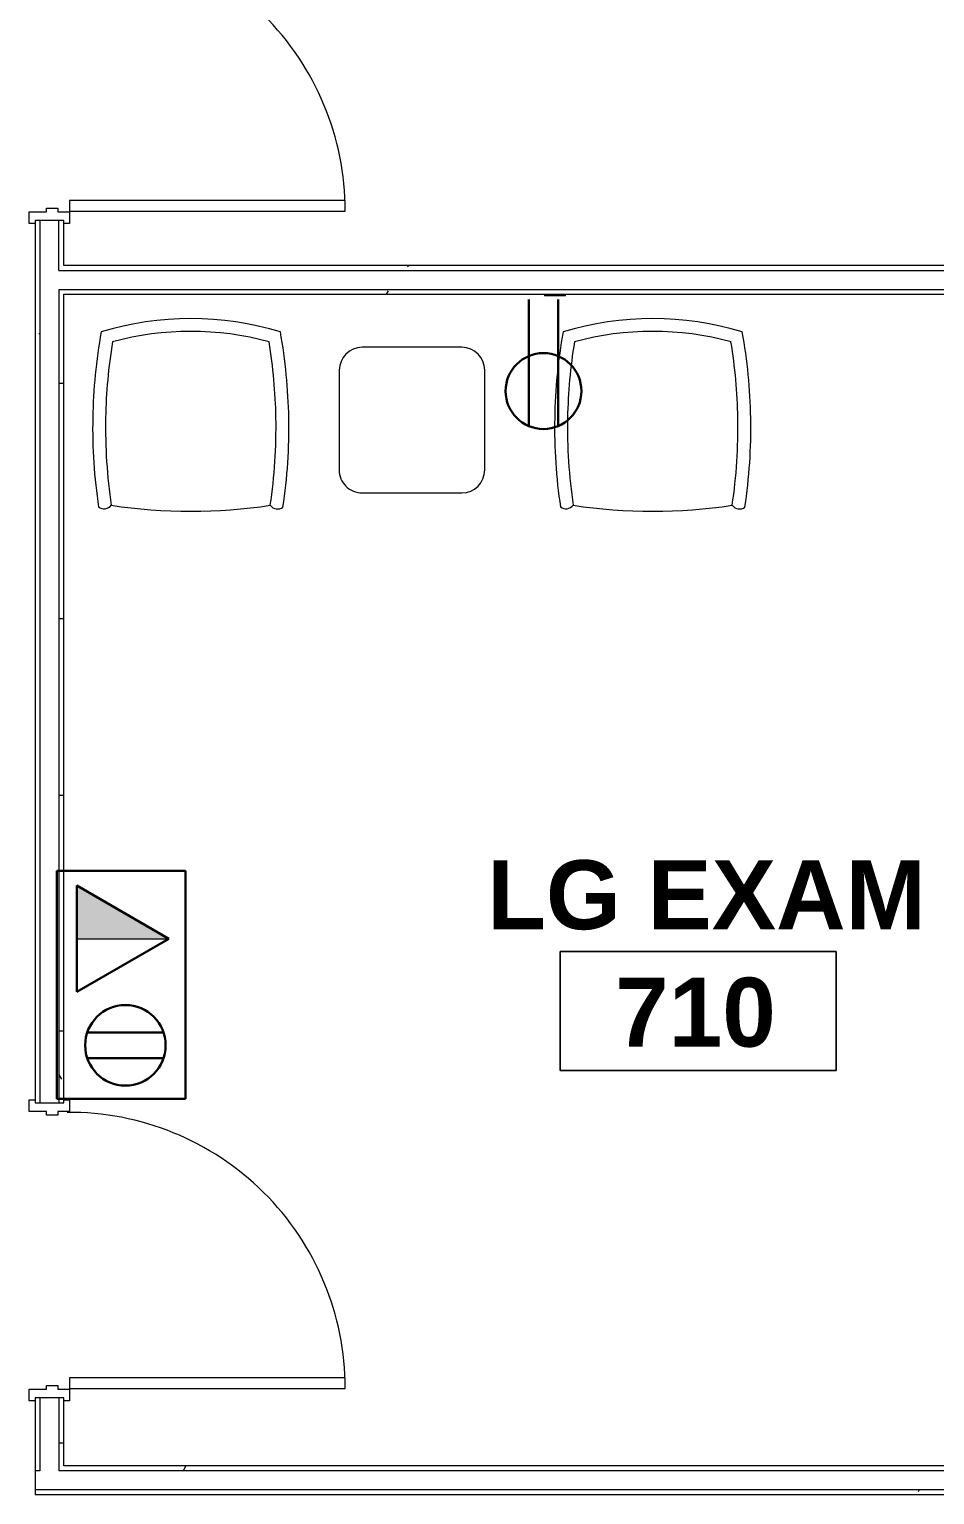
# Model space of a CAD drawing. Header units: inches. Extents: x 1076 to 2563, y 349 to 2134.
# Drawn here: x 2039.5 to 2157.7, y 945.6 to 1136.7 of the extents above; entities that cross this region are included whole.
import ezdxf

# ---------------------------------------------------------------- set-up
doc = ezdxf.new("R2010")
doc.units = ezdxf.units.IN
doc.header["$MEASUREMENT"] = 0
for name, color, linetype, lineweight in [('A-ANNO-NOTE', 131, 'Continuous', 30), ('A-AREA-IDEN', 2, 'Continuous', 9), ('A-DOOR', 31, 'Continuous', 13), ('A-WALL', 113, 'Continuous', 13), ('A-WALL-PATT', 111, 'Continuous', 13), ('E-ELEC-FIXT', 91, 'Continuous', 9), ('I-FURN', 30, 'Continuous', 9), ('I-WALL', 2, 'Continuous', 13)]:
    doc.layers.add(name, color=color, linetype=linetype, lineweight=lineweight)
doc.styles.add('Swis721 Lt BT_B', font='', dxfattribs={"height": 9})
doc.styles.get('Swis721 Lt BT_B').set_extended_font_data('Swis721 Lt BT', bold=True)
pattern_1 = [(0, (0, 0), (30.72, 7.68), [1.267, -21.773, 1.267, -21.773, -122.88]), (0, (0, 0), (30.72, 7.68), [-46.08, 1.267, -44.813, 1.267, -21.773, -53.76]), (0, (0, 0), (30.72, 7.68), [-115.2, 1.267, -14.093, 1.267, -37.133]), (120, (11.52, 3.84), (-22.011075, 22.7643), [1.267, -21.773, 1.267, -21.773, -122.88]), (120, (11.52, 3.84), (-22.011075, 22.7643), [-46.08, 1.267, -44.813, 1.267, -21.773, -53.76]), (120, (11.52, 3.84), (-22.011075, 22.7643), [-115.2, 1.267, -14.093, 1.267, -37.133]), (240, (15.36, 19.2), (-8.708925, -30.4443), [1.267, -21.773, 1.267, -21.773, -122.88]), (240, (15.36, 19.2), (-8.708925, -30.4443), [-46.08, 1.267, -44.813, 1.267, -21.773, -53.76]), (240, (15.36, 19.2), (-8.708925, -30.4443), [-115.2, 1.267, -14.093, 1.267, -37.133])]

# ---------------------------------------------------------------- blocks, each defined once
blk = doc.blocks.new('Door - Single - Solid Door-V12-Level XX  POWER _ SIGNAL')
at = {"layer": 'A-DOOR', "lineweight": 9}
for p, q in [((-15.63, 2.54), (-14.13, 2.54)), ((-15.63, 1.79), (-15.63, 2.54)), ((-14.13, 2.54), (-14.13, 0.29)), ((22.12, 2.54), (23.62, 2.54)), ((22.12, 0.29), (22.12, 2.54)), ((23.62, 2.54), (23.62, 1.79)), ((-14.13, 0.29), (-13.63, 0.29)), ((-13.63, 0.29), (-13.63, -1.21)), ((21.62, 0.29), (22.12, 0.29)), ((21.62, -1.21), (21.62, 0.29)), ((-14.13, -1.21), (-14.13, -2.71)), ((-13.63, -1.21), (-14.13, -1.21)), ((22.12, -1.21), (21.62, -1.21)), ((22.12, -2.71), (22.12, -1.21)), ((-15.63, -2.71), (-15.63, -1.96)), ((-14.13, -2.71), (-15.63, -2.71)), ((23.62, -2.71), (22.12, -2.71)), ((23.62, -1.96), (23.62, -2.71))]:
    blk.add_line(p, q, dxfattribs=at)
at = {"layer": 'A-DOOR'}
for p, q in [((-12.63, -2.71), (-14.01, -2.71)), ((-14.01, -2.71), (-14.01, -38.71)), ((-12.63, -38.71), (-12.63, -2.71)), ((-14.01, -38.71), (-12.63, -38.71))]:
    blk.add_line(p, q, dxfattribs=at)
at = {"layer": 'A-DOOR', "lineweight": 9}
blk.add_arc((-14.01, -2.71), 36, 270, 0.5, dxfattribs=at)
blk = doc.blocks.new('PS - Power Device _Wall Base_ - Duplex-V67-Level XX  POWER _ SIGNAL')
at = {"layer": 'E-ELEC-FIXT'}
for p, q in [((2239.39, 885.76), (2242.14, 885.76)), ((2239.39, 885.76), (2239.39, 885.58)), ((2242.14, 885.58), (2242.14, 885.76))]:
    blk.add_line(p, q, dxfattribs=at)
blk = doc.blocks.new('F-Chairs - Side 05-7197658-Level XX  POWER _ SIGNAL')
at = {"layer": 'I-FURN'}
for centre, radius, start, end in [((0, -44.54), 69.68, 81.4321, 98.5679), ((57.8, 14.21), 70.61, 171.5308, 180.996), ((-11.33, 23.66), 1.18, 36.4314, 126.6303), ((57.8, 14.21), 68.93, 171.5308, 181.0506), ((11.32, 23.64), 1.18, 52.4725, 142.685), ((-57.8, 14.21), 68.93, 358.9494, 8.4692), ((-57.8, 14.21), 70.61, 359.004, 8.4692), ((57.8, 14.21), 70.61, 180.996, 190.1756), ((57.8, 14.21), 68.93, 181.0506, 189.3144), ((-57.8, 14.21), 68.93, 350.6856, 358.9494), ((-57.8, 14.21), 70.61, 349.8244, 359.004), ((0, 40.33), 38.66, 254.6661, 285.3339), ((0, 40.33), 40.33, 253.1446, 286.8554)]:
    blk.add_arc(centre, radius, start, end, dxfattribs=at)
blk = doc.blocks.new('Bernhardt_Design-Table-Occasional-Accent-_A19-A42_ - A19-6982465-Level XX  POWER _ SIGNAL')
at = {"layer": 'I-FURN'}
for p, q in [((6.5, 9.5), (-6.51, 9.5)), ((-9.5, 6.51), (-9.5, -6.5)), ((9.5, -6.5), (9.5, 6.5)), ((-6.5, -9.5), (6.5, -9.5))]:
    blk.add_line(p, q, dxfattribs=at)
for centre, radius, start, end in [((-6.51, 6.51), 2.99, 90, 180), ((6.5, 6.5), 3, 360, 90), ((-6.5, -6.5), 3, 180, 270), ((6.5, -6.5), 3, 270, 360)]:
    blk.add_arc(centre, radius, start, end, dxfattribs=at)
blk = doc.blocks.new('Door - Single - Solid Door-7162407-Level XX  POWER _ SIGNAL')
at = {"layer": 'A-DOOR', "lineweight": 9}
for p, q in [((-15.63, 2.54), (-14.13, 2.54)), ((-15.63, 1.79), (-15.63, 2.54)), ((-14.13, 2.54), (-14.13, 0.29)), ((22.12, 2.54), (23.62, 2.54)), ((22.12, 0.29), (22.12, 2.54)), ((23.62, 2.54), (23.62, 1.79)), ((-14.13, 0.29), (-13.63, 0.29)), ((-13.63, 0.29), (-13.63, -1.21)), ((21.62, 0.29), (22.12, 0.29)), ((21.62, -1.21), (21.62, 0.29)), ((-14.13, -1.21), (-14.13, -2.71)), ((-13.63, -1.21), (-14.13, -1.21)), ((22.12, -1.21), (21.62, -1.21)), ((22.12, -2.71), (22.12, -1.21)), ((-15.63, -2.71), (-15.63, -1.96)), ((-14.13, -2.71), (-15.63, -2.71)), ((23.62, -2.71), (22.12, -2.71)), ((23.62, -1.96), (23.62, -2.71))]:
    blk.add_line(p, q, dxfattribs=at)
at = {"layer": 'A-DOOR'}
for p, q in [((-12.63, -2.71), (-14.01, -2.71)), ((-14.01, -2.71), (-14.01, -38.71)), ((-12.63, -38.71), (-12.63, -2.71)), ((-14.01, -38.71), (-12.63, -38.71))]:
    blk.add_line(p, q, dxfattribs=at)
at = {"layer": 'A-DOOR', "lineweight": 9}
blk.add_arc((-14.01, -2.71), 36, 270, 0.5, dxfattribs=at)
blk = doc.blocks.new('Room Tag - Room Name and Number-3379422-Level XX  POWER _ SIGNAL')
at = {"layer": 'A-AREA-IDEN'}
for p, q in [((-0.1881, -0.1636), (-0.1881, -0.0018)), ((-0.1881, -0.0018), (0.1869, -0.0018)), ((0.1869, -0.0018), (-0.1881, -0.0018)), ((-0.1881, -0.0018), (-0.1881, -0.1636)), ((0.1869, -0.0018), (0.1869, -0.1636)), ((0.1869, -0.1636), (0.1869, -0.0018)), ((0.1869, -0.1636), (-0.1881, -0.1636)), ((-0.1881, -0.1636), (0.1869, -0.1636))]:
    blk.add_line(p, q, dxfattribs=at)

msp = doc.modelspace()

# ---------------------------------------------------------------- hatches: boundary and pattern name
at = {"layer": 'A-ANNO-NOTE', "lineweight": 9}
msp.add_hatch(color=256, dxfattribs=at).paths.add_polyline_path([(2057.72, 1018.11), (2045.72, 1025.04), (2045.72, 1018.11), (2056.44, 1018.11)], flags=0)
at = {"layer": 'A-WALL-PATT', "lineweight": 9}
h = msp.add_hatch(dxfattribs=at)
h.set_pattern_fill('FP_1', color=256, style=0, pattern_type=2)
h.set_pattern_definition(pattern_1)
h.paths.add_polyline_path([(2043.39, 1105.29), (2044.02, 1105.29), (2044.02, 1111.79), (2043.39, 1111.79), (2043.39, 1105.92)], flags=0)
h.paths.add_polyline_path([(2043.39, 1150.29), (2044.02, 1150.29), (2044.02, 1247.04), (2043.39, 1247.04), (2043.39, 1171.03)], flags=0)
h = msp.add_hatch(dxfattribs=at)
h.set_pattern_fill('FP_1', color=256, style=0, pattern_type=2)
h.set_pattern_definition(pattern_1)
h.paths.add_polyline_path([(2178.94, 1105.29), (2217.2, 1105.29), (2217.2, 1105.92), (2044.02, 1105.92), (2044.02, 1105.29), (2154.44, 1105.29)], flags=0)
h = msp.add_hatch(dxfattribs=at)
h.set_pattern_fill('FP_1', color=256, style=0, pattern_type=2)
h.set_pattern_definition(pattern_1)
h.paths.add_polyline_path([(2040.27, 949.33), (2040.89, 949.33), (2040.89, 958.2), (2040.27, 958.2)], flags=0)
h.paths.add_polyline_path([(2040.89, 996.7), (2040.89, 1102.17), (2040.27, 1102.17), (2040.27, 996.7)], flags=0)
h = msp.add_hatch(dxfattribs=at)
h.set_pattern_fill('FP_1', color=256, style=0, pattern_type=2)
h.set_pattern_definition(pattern_1)
h.paths.add_polyline_path([(2191.19, 1102.17), (2202.89, 1102.17), (2203.52, 1102.79), (2180.39, 1102.79), (2180.39, 1102.17), (2190.89, 1102.17)], flags=0)
h.paths.add_polyline_path([(2044.02, 1102.17), (2179.64, 1102.17), (2179.64, 1102.79), (2043.39, 1102.79), (2043.39, 1102.17)], flags=0)
h.paths.add_polyline_path([(2206.64, 1102.17), (2217.2, 1102.17), (2217.2, 1102.79), (2206.02, 1102.79), (2206.02, 1102.17)], flags=0)
h = msp.add_hatch(dxfattribs=at)
h.set_pattern_fill('FP_1', color=256, style=0, pattern_type=2)
h.set_pattern_definition(pattern_1)
h.paths.add_polyline_path([(2043.39, 949.33), (2044.02, 949.33), (2044.02, 958.2), (2043.39, 958.2)], flags=0)
h.paths.add_polyline_path([(2044.02, 996.7), (2044.02, 1102.17), (2043.39, 1102.17), (2043.39, 996.7)], flags=0)
h = msp.add_hatch(dxfattribs=at)
h.set_pattern_fill('FP_1', color=256, style=0, pattern_type=2)
h.set_pattern_definition(pattern_1)
h.paths.add_polyline_path([(2423.95, 948.7), (2540.2, 948.7), (2540.2, 949.33), (2418.14, 949.33), (2418.14, 948.7)], flags=0)
h.paths.add_polyline_path([(2373.02, 948.7), (2373.64, 948.7), (2373.64, 949.33), (2368.14, 949.33), (2368.14, 948.7)], flags=0)
h.paths.add_polyline_path([(2379.64, 948.7), (2379.64, 949.33), (2376.14, 949.33), (2376.14, 948.7), (2376.77, 948.7)], flags=0)
h.paths.add_polyline_path([(2289.2, 948.7), (2329.64, 948.7), (2329.64, 949.33), (2206.02, 949.33), (2206.02, 948.7), (2283.07, 948.7)], flags=0)
h.paths.add_polyline_path([(2203.52, 948.7), (2203.52, 949.33), (2043.39, 949.33), (2043.39, 948.7), (2203.44, 948.7)], flags=0)
h.paths.add_polyline_path([(2040.89, 948.7), (2040.89, 949.33), (2040.27, 949.33), (2040.27, 948.7)], flags=0)
h = msp.add_hatch(dxfattribs=at)
h.set_pattern_fill('FP_1', color=256, style=0, pattern_type=2)
h.set_pattern_definition(pattern_1)
h.paths.add_polyline_path([(2423.95, 945.58), (2540.2, 945.58), (2540.2, 946.2), (2418.14, 946.2), (2418.14, 945.58)], flags=0)
h.paths.add_polyline_path([(2376.77, 945.58), (2379.64, 945.58), (2379.64, 946.2), (2368.14, 946.2), (2368.14, 945.58), (2376.14, 945.58)], flags=0)
h.paths.add_polyline_path([(2203.44, 945.58), (2329.64, 945.58), (2329.64, 946.2), (2040.27, 946.2), (2040.27, 945.58), (2154.44, 945.58)], flags=0)

# ---------------------------------------------------------------- linework, layer by layer
at = {"layer": 'A-ANNO-NOTE'}
for p, q in [((2104.73, 1101.51), (2104.73, 1084.99)), ((2108.56, 1101.51), (2108.56, 1084.99)), ((2108.56, 1101.51), (2108.56, 1084.99)), ((2043.11, 997.23), (2043.11, 1026.95)), ((2043.11, 1026.95), (2059.92, 1026.95)), ((2059.92, 1026.95), (2059.92, 997.23)), ((2045.72, 1011.18), (2045.72, 1025.04)), ((2045.72, 1025.04), (2057.72, 1018.11)), ((2057.72, 1018.11), (2045.72, 1011.18)), ((2057.03, 1005.89), (2047.09, 1005.89)), ((2057.03, 1002.52), (2047.09, 1002.52)), ((2059.92, 997.23), (2043.11, 997.23))]:
    msp.add_line(p, q, dxfattribs=at)
at = {"layer": 'A-ANNO-NOTE', "lineweight": 9}
for p, q in [((2057.72, 1018.11), (2045.72, 1025.04)), ((2045.72, 1025.04), (2045.72, 1018.11)), ((2045.72, 1018.11), (2057.72, 1018.11))]:
    msp.add_line(p, q, dxfattribs=at)
at = {"layer": 'A-ANNO-NOTE'}
for centre, radius in [((2106.65, 1089.55), 4.95), ((2052.06, 1004.2), 5.25)]:
    msp.add_circle(centre, radius, dxfattribs=at)
at = {"layer": 'A-WALL'}
for p, q in [((2040.89, 1111.79), (2040.89, 996.7)), ((2043.39, 1105.29), (2043.39, 1111.79)), ((2043.39, 1105.29), (2217.2, 1105.29)), ((2043.39, 1102.79), (2179.64, 1102.79)), ((2043.39, 1102.79), (2043.39, 996.7)), ((2040.89, 958.2), (2040.89, 948.7)), ((2043.39, 958.2), (2043.39, 948.7)), ((2040.89, 948.7), (2040.27, 948.7)), ((2203.52, 948.7), (2043.39, 948.7)), ((2329.64, 946.2), (2040.27, 946.2))]:
    msp.add_line(p, q, dxfattribs=at)
at = {"layer": 'I-WALL'}
for p, q in [((2044.02, 1111.79), (2040.27, 1111.79)), ((2040.27, 1111.79), (2040.27, 996.7)), ((2044.02, 1105.92), (2044.02, 1111.79)), ((2217.2, 1105.92), (2044.02, 1105.92)), ((2044.02, 1102.17), (2179.64, 1102.17)), ((2044.02, 996.7), (2044.02, 1102.17)), ((2040.27, 996.7), (2044.02, 996.7)), ((2040.27, 958.2), (2040.27, 945.58)), ((2044.02, 958.2), (2040.27, 958.2)), ((2044.02, 949.33), (2044.02, 958.2)), ((2202.89, 949.33), (2044.02, 949.33)), ((2040.27, 945.58), (2329.64, 945.58))]:
    msp.add_line(p, q, dxfattribs=at)

# ---------------------------------------------------------------- block references
at = {"layer": 'A-AREA-IDEN', "xscale": 95.99999999999994, "yscale": 95.99999999999994, "zscale": 95.99999999999994}
msp.add_blockref('Room Tag - Room Name and Number-3379422-Level XX  POWER _ SIGNAL', (2126.9, 1016.62), dxfattribs=at)
at = {"layer": 'A-DOOR'}
for name, p, rotation in [('Door - Single - Solid Door-V12-Level XX  POWER _ SIGNAL', (2042.05, 1127.05), 89.99999999999986), ('Door - Single - Solid Door-7162407-Level XX  POWER _ SIGNAL', (2042.05, 973.46), 89.99999999999987)]:
    msp.add_blockref(name, p, dxfattribs=dict(at, rotation=rotation))
at = {"layer": 'E-ELEC-FIXT', "rotation": 180}
msp.add_blockref('PS - Power Device _Wall Base_ - Duplex-V67-Level XX  POWER _ SIGNAL', (4348.91, 1987.74), dxfattribs=at)
at = {"layer": 'I-FURN'}
for name, p, rotation in [('F-Chairs - Side 05-7197658-Level XX  POWER _ SIGNAL', (2060.6, 1099.01), 180), ('F-Chairs - Side 05-7197658-Level XX  POWER _ SIGNAL', (2120.91, 1099.01), 180), ('Bernhardt_Design-Table-Occasional-Accent-_A19-A42_ - A19-6982465-Level XX  POWER _ SIGNAL', (2089.48, 1085.76), 269.9999999999991)]:
    msp.add_blockref(name, p, dxfattribs=dict(at, rotation=rotation))

# ---------------------------------------------------------------- texts
at = {"layer": 'A-AREA-IDEN', "char_height": 9, "attachment_point": 1, "style": 'Swis721 Lt BT_B'}
for s, insert, width in [('LG EXAM', (2099.29, 1028.34), 66.66), ('710', (2116.01, 1013.02), 25.452)]:
    msp.add_mtext(s, dxfattribs=dict(at, insert=insert, width=width))

doc.saveas('drawing.dxf')
